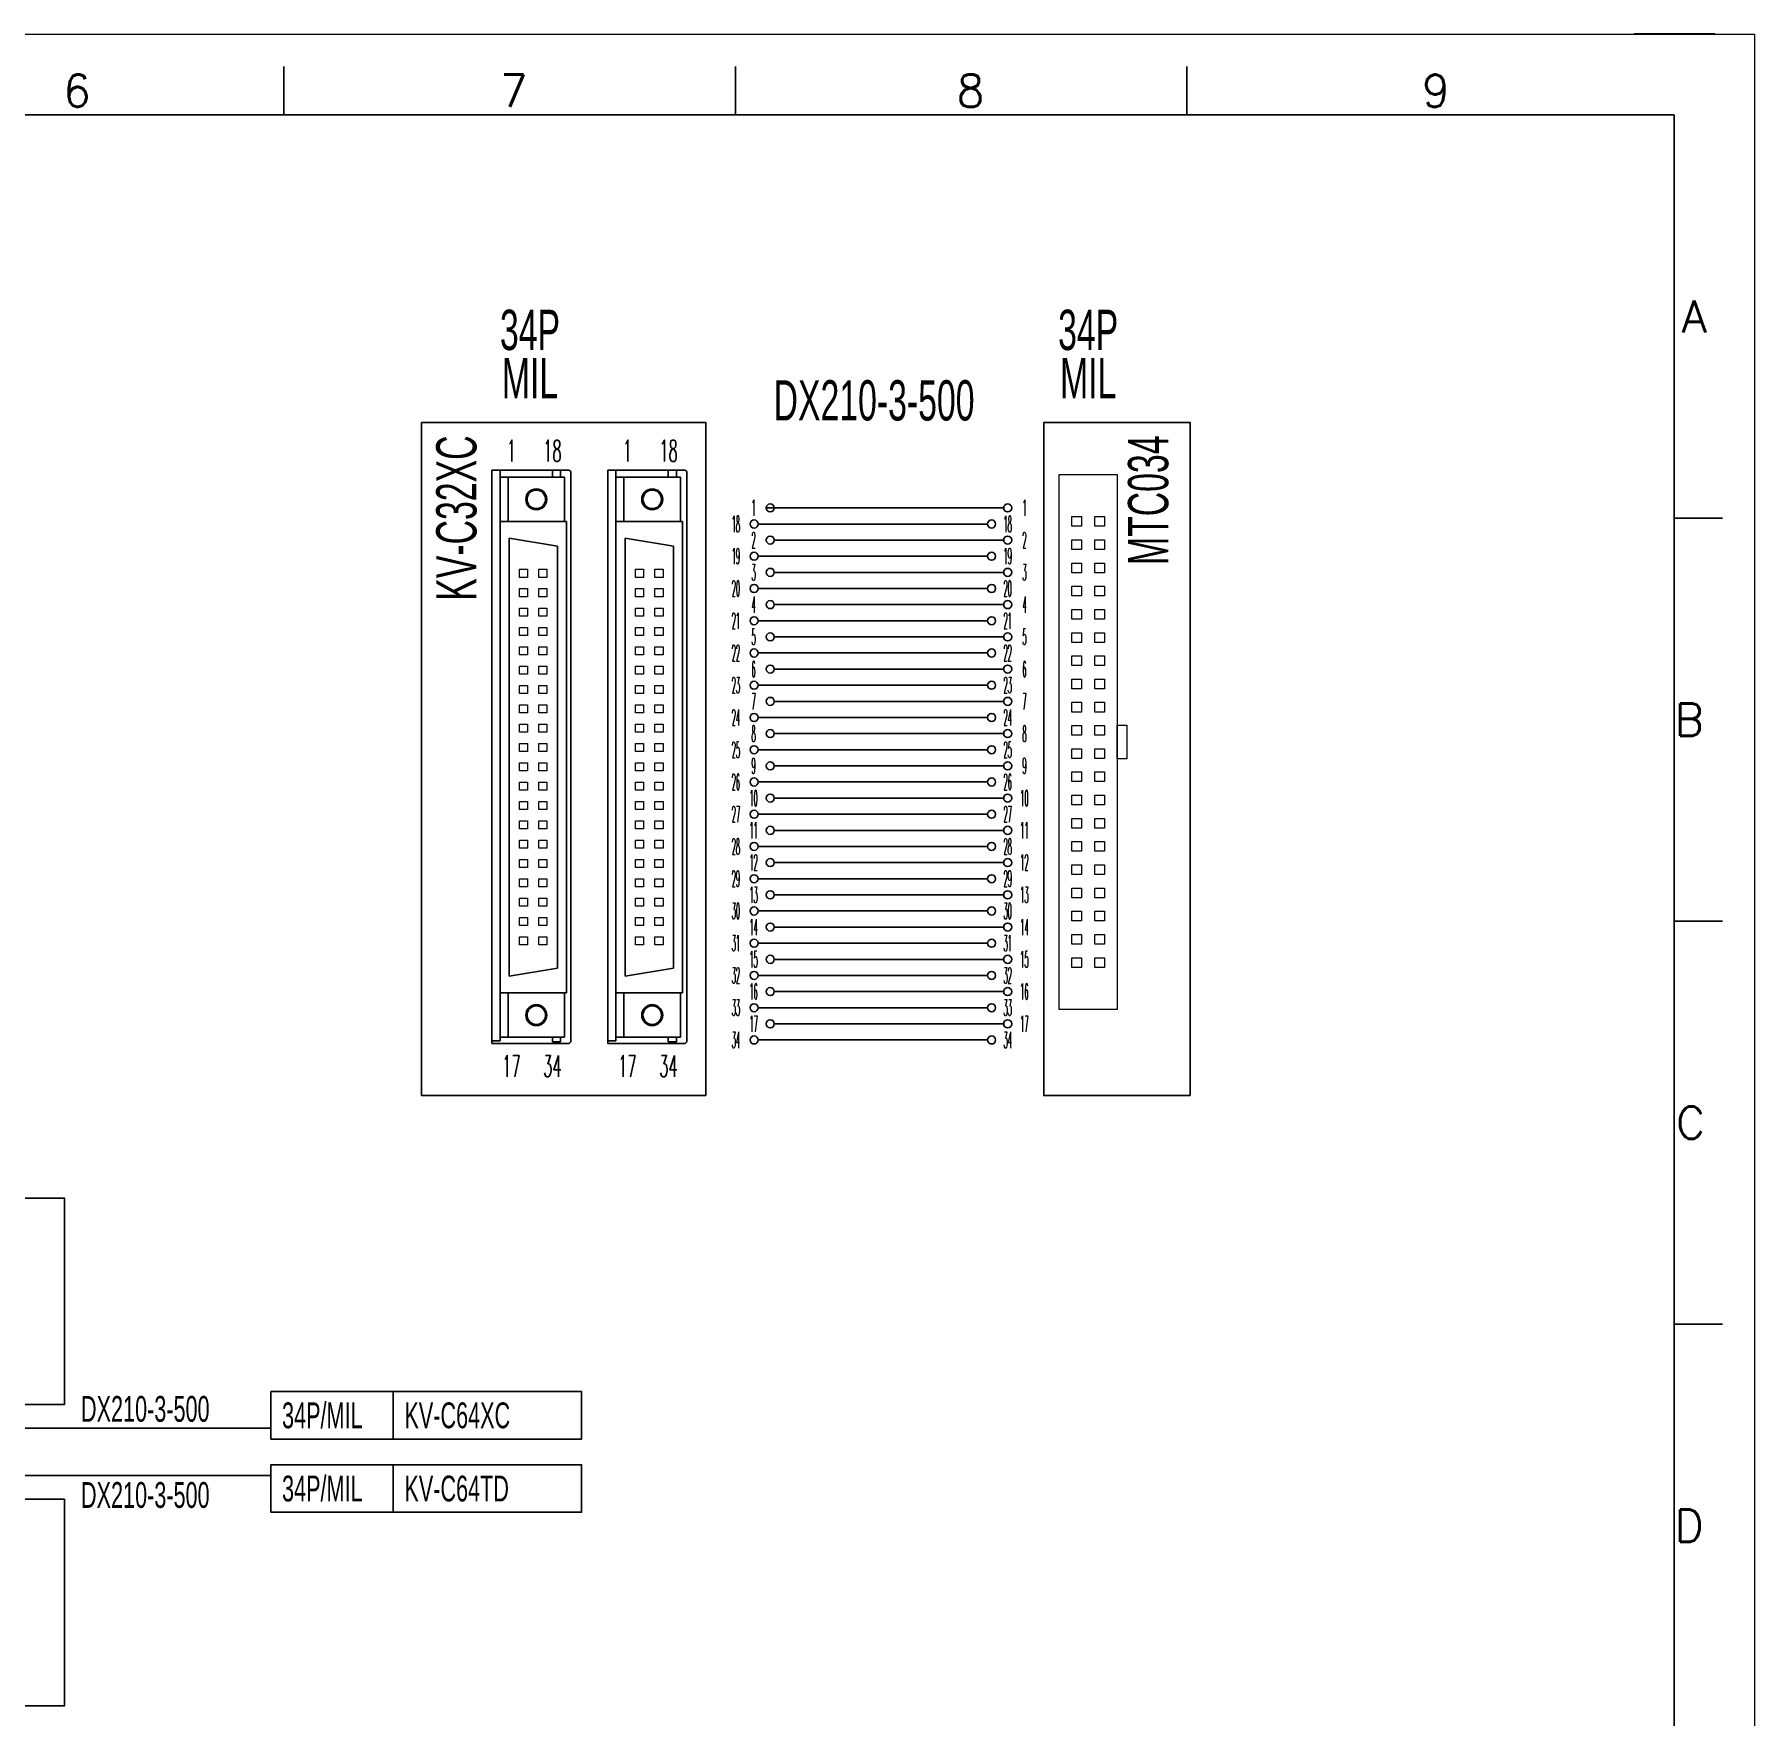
# Model space of a CAD drawing. Extents: x 49673 to 52330, y -5620 to -4375.
# Drawn here: x 50200.6 to 50307.3, y -5260.8 to -5156.4 of the extents above; entities that cross this region are included whole.
import ezdxf
from ezdxf.enums import TextEntityAlignment as Align

# ---------------------------------------------------------------- set-up
doc = ezdxf.new("R2010")
doc.units = 0
doc.header["$MEASUREMENT"] = 0
doc.layers.add('AE_BOR', color=1, linetype='Continuous')
doc.layers.add('Z_OM_GAIKEI', color=7, linetype='Continuous')
doc.layers.add('Dimension', color=3, linetype='Continuous', lineweight=13)
doc.styles.add('WD', font='simplex.shx', dxfattribs={"bigfont": 'gbcbig.shx'})
doc.styles.add('样式 8', font='arial.ttf')

# ---------------------------------------------------------------- blocks, each defined once
blk = doc.blocks.new('电控横A4')
for p, q in [((292, -5), (5, -5)), ((292, -205), (292, -5))]:
    blk.add_line(p, q)
at = {"layer": 'AE_BOR', "color": 1, "lineweight": 15}
for p, q in [((0, 0), (297, 0)), ((297, 0), (297, -210))]:
    blk.add_line(p, q, dxfattribs=at)
at = {"layer": 'AE_BOR', "lineweight": 30}
blk.add_line((294.53, 0), (289.53, 0), dxfattribs=at)
at = {"layer": 'AE_BOR'}
for p, q in [((205.78, -5), (205.78, -2)), ((233.78, -5), (233.78, -2)), ((261.78, -5), (261.78, -2)), ((292, -30), (295, -30)), ((292, -55), (295, -55)), ((292, -80), (295, -80))]:
    blk.add_line(p, q, dxfattribs=at)
at = {"layer": 'AE_BOR', "style": 'WD'}
for s, p in [('6', (192.94, -4.5)), ('7', (220.04, -4.5)), ('8', (248.37, -4.5)), ('9', (277.23, -4.5))]:
    blk.add_text(s, height=2, dxfattribs=at).set_placement(p, align=Align.CENTER)
for s, p in [('A', (294.03, -17.5)), ('B', (293.84, -42.5)), ('C', (293.93, -67.5)), ('D', (293.84, -92.5))]:
    blk.add_text(s, height=2, dxfattribs=at).set_placement(p, align=Align.MIDDLE_RIGHT)

msp = doc.modelspace()

# ---------------------------------------------------------------- linework, layer by layer
for p, q in [((50233.7, -5183.47), (50228.95, -5183.47)), ((50240.89, -5183.47), (50236.14, -5183.47)), ((50245.96, -5185.81), (50260.69, -5185.81)), ((50245.46, -5186.81), (50259.69, -5186.81)), ((50246.46, -5187.81), (50260.69, -5187.81)), ((50245.46, -5188.81), (50259.69, -5188.81)), ((50245.46, -5190.81), (50259.69, -5190.81)), ((50246.46, -5189.81), (50260.69, -5189.81)), ((50246.46, -5191.81), (50260.69, -5191.81)), ((50245.46, -5192.81), (50259.69, -5192.81)), ((50246.46, -5193.81), (50260.69, -5193.81)), ((50245.46, -5194.81), (50259.69, -5194.81)), ((50246.46, -5195.81), (50260.69, -5195.81)), ((50245.46, -5196.81), (50259.69, -5196.81)), ((50246.46, -5197.81), (50260.69, -5197.81)), ((50245.46, -5198.81), (50259.69, -5198.81)), ((50246.46, -5199.81), (50260.69, -5199.81)), ((50245.46, -5200.81), (50259.69, -5200.81)), ((50246.46, -5201.81), (50260.69, -5201.81)), ((50245.46, -5202.81), (50259.69, -5202.81)), ((50246.46, -5203.81), (50260.69, -5203.81)), ((50245.46, -5204.81), (50259.69, -5204.81)), ((50245.46, -5206.81), (50259.69, -5206.81)), ((50246.46, -5205.81), (50260.69, -5205.81)), ((50246.46, -5207.81), (50260.69, -5207.81)), ((50245.46, -5208.81), (50259.69, -5208.81)), ((50246.46, -5209.81), (50260.69, -5209.81)), ((50245.46, -5210.81), (50259.69, -5210.81)), ((50246.46, -5211.81), (50260.69, -5211.81)), ((50245.46, -5212.81), (50259.69, -5212.81)), ((50246.46, -5213.81), (50260.69, -5213.81)), ((50245.46, -5214.81), (50259.69, -5214.81)), ((50246.46, -5215.81), (50260.69, -5215.81)), ((50245.46, -5216.81), (50259.69, -5216.81)), ((50246.46, -5217.81), (50260.69, -5217.81)), ((50228.95, -5218.87), (50228.95, -5219.02)), ((50233.7, -5219.02), (50228.95, -5219.02)), ((50236.14, -5218.87), (50236.14, -5219.02)), ((50240.89, -5219.02), (50236.14, -5219.02)), ((50245.46, -5218.81), (50259.69, -5218.81)), ((50185.15, -5242.89), (50215.24, -5242.89)), ((50185.15, -5245.83), (50215.24, -5245.83))]:
    msp.add_line(p, q)
for points in [[(50242.22, -5222.26), (50224.59, -5222.26), (50224.59, -5180.52), (50242.22, -5180.52)], [(50272.26, -5222.26), (50263.18, -5222.26), (50263.18, -5180.52), (50272.26, -5180.52)], [(50065.03, -5228.62), (50202.43, -5228.62), (50202.43, -5241.42), (50065.03, -5241.42)], [(50215.24, -5240.62), (50234.51, -5240.62), (50234.51, -5243.56), (50215.24, -5243.56)], [(50234.51, -5243.56), (50222.83, -5243.56), (50222.83, -5240.62), (50234.51, -5240.62)], [(50215.24, -5248.1), (50234.51, -5248.1), (50234.51, -5245.16), (50215.24, -5245.16)], [(50234.51, -5245.16), (50222.83, -5245.16), (50222.83, -5248.1), (50234.51, -5248.1)]]:
    msp.add_lwpolyline(points, close=True)
at = {"lineweight": 0}
for points in [[(50264.13, -5216.92), (50264.13, -5183.74), (50267.73, -5183.74), (50267.73, -5216.92)], [(50265.51, -5186.95), (50264.91, -5186.95), (50264.91, -5186.35), (50265.51, -5186.35)], [(50266.95, -5186.95), (50266.35, -5186.95), (50266.35, -5186.35), (50266.95, -5186.35)], [(50265.51, -5188.39), (50264.91, -5188.39), (50264.91, -5187.79), (50265.51, -5187.79)], [(50266.95, -5188.39), (50266.35, -5188.39), (50266.35, -5187.79), (50266.95, -5187.79)], [(50230.66, -5189.62), (50231.16, -5189.62), (50231.16, -5190.12), (50230.66, -5190.12)], [(50231.86, -5189.62), (50232.36, -5189.62), (50232.36, -5190.12), (50231.86, -5190.12)], [(50237.86, -5189.62), (50238.36, -5189.62), (50238.36, -5190.12), (50237.86, -5190.12)], [(50239.06, -5189.62), (50239.56, -5189.62), (50239.56, -5190.12), (50239.06, -5190.12)], [(50265.51, -5189.83), (50264.91, -5189.83), (50264.91, -5189.23), (50265.51, -5189.23)], [(50266.95, -5189.83), (50266.35, -5189.83), (50266.35, -5189.23), (50266.95, -5189.23)], [(50265.51, -5191.27), (50264.91, -5191.27), (50264.91, -5190.67), (50265.51, -5190.67)], [(50266.95, -5191.27), (50266.35, -5191.27), (50266.35, -5190.67), (50266.95, -5190.67)], [(50230.66, -5190.82), (50231.16, -5190.82), (50231.16, -5191.32), (50230.66, -5191.32)], [(50231.86, -5190.82), (50232.36, -5190.82), (50232.36, -5191.32), (50231.86, -5191.32)], [(50237.86, -5190.82), (50238.36, -5190.82), (50238.36, -5191.32), (50237.86, -5191.32)], [(50239.06, -5190.82), (50239.56, -5190.82), (50239.56, -5191.32), (50239.06, -5191.32)], [(50230.66, -5192.02), (50231.16, -5192.02), (50231.16, -5192.52), (50230.66, -5192.52)], [(50231.86, -5192.02), (50232.36, -5192.02), (50232.36, -5192.52), (50231.86, -5192.52)], [(50237.86, -5192.02), (50238.36, -5192.02), (50238.36, -5192.52), (50237.86, -5192.52)], [(50239.06, -5192.02), (50239.56, -5192.02), (50239.56, -5192.52), (50239.06, -5192.52)], [(50265.51, -5192.71), (50264.91, -5192.71), (50264.91, -5192.11), (50265.51, -5192.11)], [(50266.95, -5192.71), (50266.35, -5192.71), (50266.35, -5192.11), (50266.95, -5192.11)], [(50230.66, -5193.22), (50231.16, -5193.22), (50231.16, -5193.72), (50230.66, -5193.72)], [(50231.86, -5193.22), (50232.36, -5193.22), (50232.36, -5193.72), (50231.86, -5193.72)], [(50237.86, -5193.22), (50238.36, -5193.22), (50238.36, -5193.72), (50237.86, -5193.72)], [(50239.06, -5193.22), (50239.56, -5193.22), (50239.56, -5193.72), (50239.06, -5193.72)], [(50265.51, -5194.15), (50264.91, -5194.15), (50264.91, -5193.55), (50265.51, -5193.55)], [(50266.95, -5194.15), (50266.35, -5194.15), (50266.35, -5193.55), (50266.95, -5193.55)], [(50230.66, -5194.42), (50231.16, -5194.42), (50231.16, -5194.92), (50230.66, -5194.92)], [(50231.86, -5194.42), (50232.36, -5194.42), (50232.36, -5194.92), (50231.86, -5194.92)], [(50237.86, -5194.42), (50238.36, -5194.42), (50238.36, -5194.92), (50237.86, -5194.92)], [(50239.06, -5194.42), (50239.56, -5194.42), (50239.56, -5194.92), (50239.06, -5194.92)], [(50265.51, -5195.59), (50264.91, -5195.59), (50264.91, -5194.99), (50265.51, -5194.99)], [(50266.95, -5195.59), (50266.35, -5195.59), (50266.35, -5194.99), (50266.95, -5194.99)], [(50230.66, -5195.62), (50231.16, -5195.62), (50231.16, -5196.12), (50230.66, -5196.12)], [(50231.86, -5195.62), (50232.36, -5195.62), (50232.36, -5196.12), (50231.86, -5196.12)], [(50237.86, -5195.62), (50238.36, -5195.62), (50238.36, -5196.12), (50237.86, -5196.12)], [(50239.06, -5195.62), (50239.56, -5195.62), (50239.56, -5196.12), (50239.06, -5196.12)], [(50230.66, -5196.82), (50231.16, -5196.82), (50231.16, -5197.32), (50230.66, -5197.32)], [(50231.86, -5196.82), (50232.36, -5196.82), (50232.36, -5197.32), (50231.86, -5197.32)], [(50237.86, -5196.82), (50238.36, -5196.82), (50238.36, -5197.32), (50237.86, -5197.32)], [(50239.06, -5196.82), (50239.56, -5196.82), (50239.56, -5197.32), (50239.06, -5197.32)], [(50265.51, -5197.03), (50264.91, -5197.03), (50264.91, -5196.43), (50265.51, -5196.43)], [(50266.95, -5197.03), (50266.35, -5197.03), (50266.35, -5196.43), (50266.95, -5196.43)], [(50230.66, -5198.02), (50231.16, -5198.02), (50231.16, -5198.52), (50230.66, -5198.52)], [(50231.86, -5198.02), (50232.36, -5198.02), (50232.36, -5198.52), (50231.86, -5198.52)], [(50237.86, -5198.02), (50238.36, -5198.02), (50238.36, -5198.52), (50237.86, -5198.52)], [(50239.06, -5198.02), (50239.56, -5198.02), (50239.56, -5198.52), (50239.06, -5198.52)], [(50265.51, -5198.47), (50264.91, -5198.47), (50264.91, -5197.87), (50265.51, -5197.87)], [(50266.95, -5198.47), (50266.35, -5198.47), (50266.35, -5197.87), (50266.95, -5197.87)], [(50230.66, -5199.22), (50231.16, -5199.22), (50231.16, -5199.72), (50230.66, -5199.72)], [(50231.86, -5199.22), (50232.36, -5199.22), (50232.36, -5199.72), (50231.86, -5199.72)], [(50237.86, -5199.22), (50238.36, -5199.22), (50238.36, -5199.72), (50237.86, -5199.72)], [(50239.06, -5199.22), (50239.56, -5199.22), (50239.56, -5199.72), (50239.06, -5199.72)], [(50265.51, -5199.91), (50264.91, -5199.91), (50264.91, -5199.31), (50265.51, -5199.31)], [(50266.95, -5199.91), (50266.35, -5199.91), (50266.35, -5199.31), (50266.95, -5199.31)], [(50268.33, -5201.38), (50267.73, -5201.38), (50267.73, -5199.28), (50268.33, -5199.28)], [(50230.66, -5200.42), (50231.16, -5200.42), (50231.16, -5200.92), (50230.66, -5200.92)], [(50231.86, -5200.42), (50232.36, -5200.42), (50232.36, -5200.92), (50231.86, -5200.92)], [(50237.86, -5200.42), (50238.36, -5200.42), (50238.36, -5200.92), (50237.86, -5200.92)], [(50239.06, -5200.42), (50239.56, -5200.42), (50239.56, -5200.92), (50239.06, -5200.92)], [(50265.51, -5201.35), (50264.91, -5201.35), (50264.91, -5200.75), (50265.51, -5200.75)], [(50266.95, -5201.35), (50266.35, -5201.35), (50266.35, -5200.75), (50266.95, -5200.75)], [(50230.66, -5201.62), (50231.16, -5201.62), (50231.16, -5202.12), (50230.66, -5202.12)], [(50231.86, -5201.62), (50232.36, -5201.62), (50232.36, -5202.12), (50231.86, -5202.12)], [(50237.86, -5201.62), (50238.36, -5201.62), (50238.36, -5202.12), (50237.86, -5202.12)], [(50239.06, -5201.62), (50239.56, -5201.62), (50239.56, -5202.12), (50239.06, -5202.12)], [(50265.51, -5202.79), (50264.91, -5202.79), (50264.91, -5202.19), (50265.51, -5202.19)], [(50266.95, -5202.79), (50266.35, -5202.79), (50266.35, -5202.19), (50266.95, -5202.19)], [(50230.66, -5202.82), (50231.16, -5202.82), (50231.16, -5203.32), (50230.66, -5203.32)], [(50231.86, -5202.82), (50232.36, -5202.82), (50232.36, -5203.32), (50231.86, -5203.32)], [(50237.86, -5202.82), (50238.36, -5202.82), (50238.36, -5203.32), (50237.86, -5203.32)], [(50239.06, -5202.82), (50239.56, -5202.82), (50239.56, -5203.32), (50239.06, -5203.32)], [(50230.66, -5204.02), (50231.16, -5204.02), (50231.16, -5204.52), (50230.66, -5204.52)], [(50231.86, -5204.02), (50232.36, -5204.02), (50232.36, -5204.52), (50231.86, -5204.52)], [(50237.86, -5204.02), (50238.36, -5204.02), (50238.36, -5204.52), (50237.86, -5204.52)], [(50239.06, -5204.02), (50239.56, -5204.02), (50239.56, -5204.52), (50239.06, -5204.52)], [(50265.51, -5204.23), (50264.91, -5204.23), (50264.91, -5203.63), (50265.51, -5203.63)], [(50266.95, -5204.23), (50266.35, -5204.23), (50266.35, -5203.63), (50266.95, -5203.63)], [(50230.66, -5205.22), (50231.16, -5205.22), (50231.16, -5205.72), (50230.66, -5205.72)], [(50231.86, -5205.22), (50232.36, -5205.22), (50232.36, -5205.72), (50231.86, -5205.72)], [(50237.86, -5205.22), (50238.36, -5205.22), (50238.36, -5205.72), (50237.86, -5205.72)], [(50239.06, -5205.22), (50239.56, -5205.22), (50239.56, -5205.72), (50239.06, -5205.72)], [(50265.51, -5205.67), (50264.91, -5205.67), (50264.91, -5205.07), (50265.51, -5205.07)], [(50266.95, -5205.67), (50266.35, -5205.67), (50266.35, -5205.07), (50266.95, -5205.07)], [(50230.66, -5206.42), (50231.16, -5206.42), (50231.16, -5206.92), (50230.66, -5206.92)], [(50231.86, -5206.42), (50232.36, -5206.42), (50232.36, -5206.92), (50231.86, -5206.92)], [(50237.86, -5206.42), (50238.36, -5206.42), (50238.36, -5206.92), (50237.86, -5206.92)], [(50239.06, -5206.42), (50239.56, -5206.42), (50239.56, -5206.92), (50239.06, -5206.92)], [(50265.51, -5207.11), (50264.91, -5207.11), (50264.91, -5206.51), (50265.51, -5206.51)], [(50266.95, -5207.11), (50266.35, -5207.11), (50266.35, -5206.51), (50266.95, -5206.51)], [(50230.66, -5207.62), (50231.16, -5207.62), (50231.16, -5208.12), (50230.66, -5208.12)], [(50231.86, -5207.62), (50232.36, -5207.62), (50232.36, -5208.12), (50231.86, -5208.12)], [(50237.86, -5207.62), (50238.36, -5207.62), (50238.36, -5208.12), (50237.86, -5208.12)], [(50239.06, -5207.62), (50239.56, -5207.62), (50239.56, -5208.12), (50239.06, -5208.12)], [(50230.66, -5208.82), (50231.16, -5208.82), (50231.16, -5209.32), (50230.66, -5209.32)], [(50231.86, -5208.82), (50232.36, -5208.82), (50232.36, -5209.32), (50231.86, -5209.32)], [(50237.86, -5208.82), (50238.36, -5208.82), (50238.36, -5209.32), (50237.86, -5209.32)], [(50239.06, -5208.82), (50239.56, -5208.82), (50239.56, -5209.32), (50239.06, -5209.32)], [(50265.51, -5208.55), (50264.91, -5208.55), (50264.91, -5207.95), (50265.51, -5207.95)], [(50266.95, -5208.55), (50266.35, -5208.55), (50266.35, -5207.95), (50266.95, -5207.95)], [(50230.66, -5210.02), (50231.16, -5210.02), (50231.16, -5210.52), (50230.66, -5210.52)], [(50231.86, -5210.02), (50232.36, -5210.02), (50232.36, -5210.52), (50231.86, -5210.52)], [(50237.86, -5210.02), (50238.36, -5210.02), (50238.36, -5210.52), (50237.86, -5210.52)], [(50239.06, -5210.02), (50239.56, -5210.02), (50239.56, -5210.52), (50239.06, -5210.52)], [(50265.51, -5209.99), (50264.91, -5209.99), (50264.91, -5209.39), (50265.51, -5209.39)], [(50266.95, -5209.99), (50266.35, -5209.99), (50266.35, -5209.39), (50266.95, -5209.39)], [(50265.51, -5211.43), (50264.91, -5211.43), (50264.91, -5210.83), (50265.51, -5210.83)], [(50266.95, -5211.43), (50266.35, -5211.43), (50266.35, -5210.83), (50266.95, -5210.83)], [(50230.66, -5211.22), (50231.16, -5211.22), (50231.16, -5211.72), (50230.66, -5211.72)], [(50231.86, -5211.22), (50232.36, -5211.22), (50232.36, -5211.72), (50231.86, -5211.72)], [(50237.86, -5211.22), (50238.36, -5211.22), (50238.36, -5211.72), (50237.86, -5211.72)], [(50239.06, -5211.22), (50239.56, -5211.22), (50239.56, -5211.72), (50239.06, -5211.72)], [(50230.66, -5212.42), (50231.16, -5212.42), (50231.16, -5212.92), (50230.66, -5212.92)], [(50231.86, -5212.42), (50232.36, -5212.42), (50232.36, -5212.92), (50231.86, -5212.92)], [(50237.86, -5212.42), (50238.36, -5212.42), (50238.36, -5212.92), (50237.86, -5212.92)], [(50239.06, -5212.42), (50239.56, -5212.42), (50239.56, -5212.92), (50239.06, -5212.92)], [(50265.51, -5212.87), (50264.91, -5212.87), (50264.91, -5212.27), (50265.51, -5212.27)], [(50266.95, -5212.87), (50266.35, -5212.87), (50266.35, -5212.27), (50266.95, -5212.27)], [(50265.51, -5214.31), (50264.91, -5214.31), (50264.91, -5213.71), (50265.51, -5213.71)], [(50266.95, -5214.31), (50266.35, -5214.31), (50266.35, -5213.71), (50266.95, -5213.71)]]:
    msp.add_lwpolyline(points, close=True, dxfattribs=at)
msp.add_lwpolyline([(50065.03, -5260.11), (50202.43, -5260.11), (50202.43, -5247.3), (50065.03, -5247.3)])
for centre in [(50246.21, -5185.81), (50260.94, -5185.81), (50245.21, -5186.81), (50246.21, -5187.81), (50259.94, -5186.81), (50260.94, -5187.81), (50245.21, -5188.81), (50259.94, -5188.81), (50246.21, -5189.81), (50260.94, -5189.81), (50245.21, -5190.81), (50259.94, -5190.81), (50246.21, -5191.81), (50260.94, -5191.81), (50245.21, -5192.81), (50259.94, -5192.81), (50246.21, -5193.81), (50260.94, -5193.81), (50245.21, -5194.81), (50259.94, -5194.81), (50246.21, -5195.81), (50260.94, -5195.81), (50245.21, -5196.81), (50259.94, -5196.81), (50246.21, -5197.81), (50260.94, -5197.81), (50245.21, -5198.81), (50259.94, -5198.81), (50246.21, -5199.81), (50260.94, -5199.81), (50245.21, -5200.81), (50259.94, -5200.81), (50246.21, -5201.81), (50260.94, -5201.81), (50245.21, -5202.81), (50246.21, -5203.81), (50259.94, -5202.81), (50260.94, -5203.81), (50245.21, -5204.81), (50259.94, -5204.81), (50246.21, -5205.81), (50260.94, -5205.81), (50245.21, -5206.81), (50259.94, -5206.81), (50246.21, -5207.81), (50260.94, -5207.81), (50245.21, -5208.81), (50259.94, -5208.81), (50246.21, -5209.81), (50260.94, -5209.81), (50245.21, -5210.81), (50259.94, -5210.81), (50246.21, -5211.81), (50260.94, -5211.81), (50245.21, -5212.81), (50259.94, -5212.81), (50246.21, -5213.81), (50260.94, -5213.81), (50245.21, -5214.81), (50259.94, -5214.81), (50246.21, -5215.81), (50260.94, -5215.81), (50245.21, -5216.81), (50259.94, -5216.81), (50245.21, -5218.81), (50246.21, -5217.81), (50259.94, -5218.81), (50260.94, -5217.81)]:
    msp.add_circle(centre, 0.25)
msp.add_arc((50245.21, -5190.81), 0.25, 89.0696, 90.9304)
at = {"layer": 'Z_OM_GAIKEI'}
for p, q in [((50228.95, -5218.87), (50228.95, -5183.47)), ((50229.45, -5218.87), (50229.45, -5183.47)), ((50229.45, -5218.64), (50229.45, -5183.9)), ((50229.45, -5183.9), (50231.45, -5183.9)), ((50233.45, -5183.9), (50229.45, -5183.9)), ((50229.95, -5186.65), (50229.95, -5183.9)), ((50232.7, -5183.9), (50232.7, -5183.47)), ((50233.2, -5183.9), (50233.2, -5183.47)), ((50233.45, -5186.65), (50233.45, -5183.9)), ((50233.85, -5183.62), (50233.85, -5218.87)), ((50236.14, -5218.87), (50236.14, -5183.47)), ((50236.64, -5218.87), (50236.64, -5183.47)), ((50236.64, -5218.64), (50236.64, -5183.9)), ((50236.64, -5183.9), (50238.64, -5183.9)), ((50240.64, -5183.9), (50236.64, -5183.9)), ((50237.14, -5186.65), (50237.14, -5183.9)), ((50239.89, -5183.9), (50239.89, -5183.47)), ((50240.39, -5183.9), (50240.39, -5183.47)), ((50240.64, -5186.65), (50240.64, -5183.9)), ((50241.04, -5183.62), (50241.04, -5218.87)), ((50229.45, -5186.65), (50233.57, -5186.65)), ((50229.45, -5186.65), (50233.57, -5186.65)), ((50233.57, -5186.65), (50233.57, -5215.89)), ((50236.64, -5186.65), (50240.77, -5186.65)), ((50236.64, -5186.65), (50240.77, -5186.65)), ((50240.77, -5186.65), (50240.77, -5215.89)), ((50233.01, -5188.19), (50230.01, -5187.69)), ((50230.01, -5214.85), (50230.01, -5187.69)), ((50233.01, -5188.19), (50233.01, -5214.35)), ((50240.21, -5188.19), (50237.21, -5187.69)), ((50237.21, -5214.85), (50237.21, -5187.69)), ((50240.21, -5188.19), (50240.21, -5214.35)), ((50233.01, -5214.35), (50230.01, -5214.85)), ((50240.21, -5214.35), (50237.21, -5214.85)), ((50229.45, -5215.89), (50233.57, -5215.89)), ((50229.95, -5215.89), (50229.95, -5218.64)), ((50233.45, -5215.89), (50233.45, -5218.64)), ((50236.64, -5215.89), (50240.77, -5215.89)), ((50237.14, -5215.89), (50237.14, -5218.64)), ((50240.64, -5215.89), (50240.64, -5218.64)), ((50228.95, -5218.87), (50229.45, -5218.87)), ((50233.45, -5218.64), (50229.45, -5218.64)), ((50232.7, -5218.92), (50232.7, -5218.64)), ((50232.7, -5218.92), (50233.2, -5218.92)), ((50233.2, -5218.92), (50233.2, -5218.64)), ((50236.14, -5218.87), (50236.64, -5218.87)), ((50240.64, -5218.64), (50236.64, -5218.64)), ((50239.89, -5218.92), (50239.89, -5218.64)), ((50239.89, -5218.92), (50240.39, -5218.92)), ((50240.39, -5218.92), (50240.39, -5218.64))]:
    msp.add_line(p, q, dxfattribs=at)
for centre, radius in [((50231.7, -5185.28), 0.65), ((50231.7, -5185.28), 0.575), ((50238.89, -5185.28), 0.65), ((50238.89, -5185.28), 0.575), ((50231.7, -5217.27), 0.65), ((50231.7, -5217.27), 0.575), ((50238.89, -5217.27), 0.65), ((50238.89, -5217.27), 0.575)]:
    msp.add_circle(centre, radius, dxfattribs=at)
for centre, start, end in [((50233.7, -5183.62), 0, 90), ((50240.89, -5183.62), 0, 90), ((50233.7, -5218.87), 270, 0), ((50240.89, -5218.87), 270, 0)]:
    msp.add_arc(centre, 0.15, start, end, dxfattribs=at)

# ---------------------------------------------------------------- block references
msp.add_blockref('电控横A4', (50010.27, -5156.44))

# ---------------------------------------------------------------- texts
at = {"lineweight": 0, "style": 'WD'}
for s, height, width, p in [('1', 1.33, 0.5, (50230.16, -5182.27)), ('18', 1.333, 0.5, (50232.7, -5182.27)), ('1', 1.33, 0.5, (50237.35, -5182.27)), ('18', 1.333, 0.5, (50239.9, -5182.27)), ('1', 1, 0.3, (50245.18, -5185.81)), ('1', 1, 0.3, (50261.98, -5185.81)), ('18', 1, 0.3, (50244.08, -5186.81)), ('18', 1, 0.3, (50260.94, -5186.81)), ('2', 1, 0.3, (50245.18, -5187.81)), ('2', 1, 0.3, (50261.98, -5187.81)), ('19', 1, 0.3, (50244.08, -5188.81)), ('19', 1, 0.3, (50260.94, -5188.81)), ('3', 1, 0.3, (50245.18, -5189.81)), ('3', 1, 0.3, (50261.98, -5189.81)), ('20', 1, 0.3, (50244.08, -5190.81)), ('20', 1, 0.3, (50260.94, -5190.81)), ('4', 1, 0.3, (50245.18, -5191.81)), ('4', 1, 0.3, (50261.98, -5191.81)), ('21', 1, 0.3, (50244.08, -5192.81)), ('21', 1, 0.3, (50260.94, -5192.81)), ('5', 1, 0.3, (50245.18, -5193.81)), ('5', 1, 0.3, (50261.98, -5193.81)), ('22', 1, 0.3, (50244.08, -5194.81)), ('22', 1, 0.3, (50260.94, -5194.81)), ('6', 1, 0.3, (50245.18, -5195.81)), ('6', 1, 0.3, (50261.98, -5195.81)), ('23', 1, 0.3, (50244.08, -5196.81)), ('23', 1, 0.3, (50260.94, -5196.81)), ('7', 1, 0.3, (50245.18, -5197.81)), ('7', 1, 0.3, (50261.98, -5197.81)), ('24', 1, 0.3, (50244.08, -5198.81)), ('8', 1, 0.3, (50245.18, -5199.81)), ('24', 1, 0.3, (50260.94, -5198.81)), ('8', 1, 0.3, (50261.98, -5199.81)), ('25', 1, 0.3, (50244.08, -5200.81)), ('25', 1, 0.3, (50260.94, -5200.81)), ('9', 1, 0.3, (50245.18, -5201.81)), ('9', 1, 0.3, (50261.98, -5201.81)), ('26', 1, 0.3, (50244.08, -5202.81)), ('26', 1, 0.3, (50260.94, -5202.81)), ('10', 1, 0.3, (50245.18, -5203.81)), ('10', 1, 0.3, (50261.98, -5203.81)), ('27', 1, 0.3, (50244.08, -5204.81)), ('27', 1, 0.3, (50260.94, -5204.81)), ('11', 1, 0.3, (50245.18, -5205.81)), ('11', 1, 0.3, (50261.98, -5205.81)), ('28', 1, 0.3, (50244.08, -5206.81)), ('28', 1, 0.3, (50260.94, -5206.81)), ('12', 1, 0.3, (50245.18, -5207.81)), ('12', 1, 0.3, (50261.98, -5207.81)), ('29', 1, 0.3, (50244.08, -5208.81)), ('29', 1, 0.3, (50260.94, -5208.81)), ('13', 1, 0.3, (50245.18, -5209.81)), ('13', 1, 0.3, (50261.98, -5209.81)), ('30', 1, 0.3, (50244.08, -5210.81)), ('30', 1, 0.3, (50260.94, -5210.81)), ('14', 1, 0.3, (50245.18, -5211.81)), ('14', 1, 0.3, (50261.98, -5211.81)), ('31', 1, 0.3, (50244.08, -5212.81)), ('31', 1, 0.3, (50260.94, -5212.81)), ('15', 1, 0.3, (50245.18, -5213.81)), ('15', 1, 0.3, (50261.98, -5213.81)), ('32', 1, 0.3, (50244.08, -5214.81)), ('16', 1, 0.3, (50245.18, -5215.81)), ('32', 1, 0.3, (50260.94, -5214.81)), ('16', 1, 0.3, (50261.98, -5215.81)), ('33', 1, 0.3, (50244.08, -5216.81)), ('33', 1, 0.3, (50260.94, -5216.81)), ('17', 1, 0.3, (50245.18, -5217.81)), ('17', 1, 0.3, (50261.98, -5217.81)), ('34', 1, 0.3, (50244.08, -5218.81)), ('34', 1, 0.3, (50260.94, -5218.81)), ('17', 1.333, 0.5, (50230.16, -5220.44)), ('34', 1.333, 0.5, (50232.7, -5220.44)), ('17', 1.333, 0.5, (50237.35, -5220.44)), ('34', 1.333, 0.5, (50239.9, -5220.44))]:
    msp.add_text(s, height=height, dxfattribs=dict(at, width=width)).set_placement(p, align=Align.MIDDLE)
at = {"layer": 'Dimension', "lineweight": 0, "style": '样式 8', "width": 0.6}
for s, p in [('34P', (50231.31, -5176.02)), ('34P', (50265.93, -5176.02)), ('MIL', (50231.31, -5179.02)), ('MIL', (50265.93, -5179.02)), ('DX210-3-500', (50252.65, -5180.39))]:
    msp.add_text(s, height=2.5, dxfattribs=at).set_placement(p, align=Align.CENTER)
at = {"layer": 'Dimension', "color": 3, "lineweight": 0, "style": '样式 8', "width": 0.6}
for s, p in [('KV-C32XC', (50227.99, -5181.32)), ('MTC034', (50270.9, -5181.32))]:
    msp.add_text(s, height=2.5, rotation=90, dxfattribs=at).set_placement(p, align=Align.RIGHT)
for p in [(50203.46, -5242.49), (50203.46, -5247.83)]:
    msp.add_text('DX210-3-500', height=1.6, dxfattribs=at).set_placement(p)
for s, p in [('34P/MIL', (50215.93, -5242.09)), ('KV-C64XC', (50223.52, -5242.09)), ('34P/MIL', (50215.93, -5246.63)), ('KV-C64TD', (50223.52, -5246.63))]:
    msp.add_text(s, height=1.6, dxfattribs=at).set_placement(p, align=Align.MIDDLE_LEFT)

doc.saveas('drawing.dxf')
